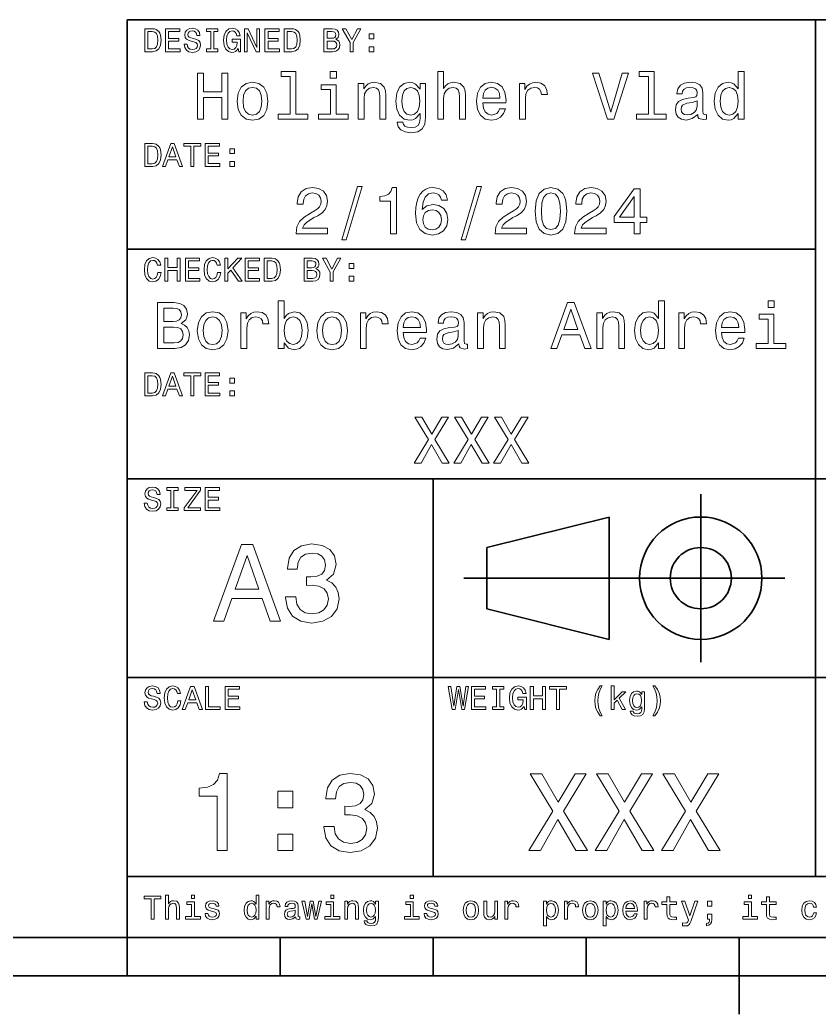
# Model space of a CAD drawing. Extents: x 0 to 420, y 0 to 297.
# Drawn here: x 213 to 265.2, y 5 to 70 of the extents above; entities that cross this region are included whole.
import ezdxf

# ---------------------------------------------------------------- set-up
doc = ezdxf.new("R2010")
doc.units = 0

msp = doc.modelspace()

# ---------------------------------------------------------------- linework, layer by layer
at = {"color": 7, "lineweight": 35}
for p, q in [((220, 10), (220, 70)), ((220, 70), (410, 70)), ((265, 14), (265, 70)), ((220, 55), (265, 55)), ((220, 40), (385, 40)), ((240, 14), (240, 40)), ((242, 33.5), (263, 33.5)), ((220, 27), (385, 27)), ((220, 14), (385, 14)), ((10, 10), (410, 10)), ((220, 10), (410, 10)), ((110, 7.5), (310, 7.5))]:
    msp.add_line(p, q, dxfattribs=at)
at = {"color": 7, "lineweight": 35, "ltscale": 0.275}
msp.add_line((257.5, 28), (257.5, 39), dxfattribs=at)
at = {"color": 7, "lineweight": 35, "ltscale": 0.206155}
for p, q in [((243.5, 35.5), (251.5, 37.5)), ((251.5, 29.5), (243.5, 31.5))]:
    msp.add_line(p, q, dxfattribs=at)
at = {"color": 7, "lineweight": 35, "ltscale": 0.2}
msp.add_line((251.5, 37.5), (251.5, 29.5), dxfattribs=at)
at = {"color": 7, "lineweight": 35, "ltscale": 0.1}
msp.add_line((243.5, 31.5), (243.5, 35.5), dxfattribs=at)
at = {"color": 7, "lineweight": 35, "ltscale": 0.0625}
for p, q in [((220, 10), (220, 7.5)), ((230, 10), (230, 7.5)), ((240, 10), (240, 7.5)), ((250, 10), (250, 7.5))]:
    msp.add_line(p, q, dxfattribs=at)
at = {"color": 7, "lineweight": 35, "ltscale": 0.125}
msp.add_line((260, 10), (260, 5), dxfattribs=at)
at = {"color": 7, "lineweight": 13}
for points in [[(221.648, 69.419), (221.149, 69.419), (221.149, 67.919), (221.648, 67.919), (221.884, 67.966), (222.059, 68.111), (222.167, 68.347), (222.206, 68.669), (222.171, 68.997), (222.128, 69.127), (222.068, 69.231), (221.893, 69.371), (221.778, 69.406)], [(221.633, 69.239), (221.798, 69.207), (221.91, 69.107), (221.977, 68.93), (221.999, 68.669), (221.975, 68.416), (221.908, 68.238), (221.793, 68.133), (221.633, 68.098), (221.35, 68.098), (221.35, 69.239)], [(222.498, 67.919), (223.449, 67.919), (223.449, 68.1), (222.697, 68.1), (222.697, 68.608), (223.367, 68.608), (223.367, 68.787), (222.697, 68.787), (222.697, 69.237), (223.432, 69.237), (223.432, 69.419), (222.498, 69.419)], [(223.911, 68.414), (223.715, 68.414), (223.758, 68.184), (223.866, 68.016), (224.032, 67.914), (224.257, 67.878), (224.48, 67.912), (224.646, 68.007), (224.752, 68.156), (224.791, 68.353), (224.759, 68.53), (224.668, 68.645), (224.521, 68.72), (224.324, 68.777), (224.156, 68.818), (224.045, 68.865), (223.983, 68.934), (223.963, 69.043), (223.983, 69.14), (224.039, 69.213), (224.125, 69.263), (224.244, 69.28), (224.365, 69.259), (224.46, 69.2), (224.523, 69.103), (224.553, 68.971), (224.75, 68.971), (224.75, 68.976), (224.715, 69.179), (224.614, 69.33), (224.454, 69.425), (224.238, 69.457), (224.043, 69.425), (223.892, 69.334), (223.795, 69.194), (223.76, 69.012), (223.788, 68.85), (223.87, 68.74), (224, 68.666), (224.177, 68.61), (224.352, 68.561), (224.484, 68.513), (224.564, 68.444), (224.592, 68.331), (224.566, 68.217), (224.499, 68.13), (224.398, 68.076), (224.266, 68.059), (224.119, 68.083), (224.006, 68.152), (223.935, 68.264)], [(225.455, 68.1), (225.178, 68.1), (225.178, 67.919), (225.93, 67.919), (225.93, 68.1), (225.653, 68.1), (225.653, 69.237), (225.93, 69.237), (225.93, 69.419), (225.178, 69.419), (225.178, 69.237), (225.455, 69.237)], [(227.251, 68.12), (227.287, 67.919), (227.396, 67.919), (227.396, 68.729), (226.849, 68.729), (226.849, 68.545), (227.186, 68.545), (227.186, 68.532), (227.16, 68.334), (227.091, 68.187), (226.985, 68.094), (226.853, 68.063), (226.706, 68.102), (226.591, 68.219), (226.518, 68.411), (226.492, 68.675), (226.516, 68.937), (226.589, 69.129), (226.706, 69.246), (226.864, 69.287), (226.972, 69.265), (227.061, 69.205), (227.125, 69.103), (227.162, 68.967), (227.376, 68.967), (227.32, 69.174), (227.214, 69.33), (227.065, 69.425), (226.877, 69.46), (226.63, 69.406), (226.445, 69.248), (226.326, 68.999), (226.285, 68.669), (226.326, 68.336), (226.445, 68.087), (226.62, 67.929), (226.84, 67.878), (226.963, 67.895), (227.073, 67.938), (227.169, 68.014)], [(227.664, 67.919), (227.843, 67.919), (227.843, 69.148), (228.418, 67.919), (228.649, 67.919), (228.649, 69.419), (228.468, 69.419), (228.468, 68.189), (227.899, 69.419), (227.664, 69.419)], [(229.004, 67.919), (229.955, 67.919), (229.955, 68.1), (229.202, 68.1), (229.202, 68.608), (229.872, 68.608), (229.872, 68.787), (229.202, 68.787), (229.202, 69.237), (229.937, 69.237), (229.937, 69.419), (229.004, 69.419)], [(230.756, 69.419), (230.257, 69.419), (230.257, 67.919), (230.756, 67.919), (230.992, 67.966), (231.167, 68.111), (231.275, 68.347), (231.314, 68.669), (231.28, 68.997), (231.236, 69.127), (231.176, 69.231), (231.001, 69.371), (230.886, 69.406)], [(230.741, 69.239), (230.906, 69.207), (231.018, 69.107), (231.085, 68.93), (231.107, 68.669), (231.083, 68.416), (231.016, 68.238), (230.901, 68.133), (230.741, 68.098), (230.458, 68.098), (230.458, 69.239)], [(233.631, 68.729), (233.782, 68.854), (233.821, 68.939), (233.834, 69.043), (233.806, 69.205), (233.722, 69.321), (233.586, 69.393), (233.396, 69.419), (232.862, 69.419), (232.862, 67.919), (233.426, 67.919), (233.627, 67.949), (233.776, 68.037), (233.869, 68.178), (233.901, 68.368), (233.882, 68.496), (233.83, 68.602), (233.746, 68.679)], [(233.354, 68.796), (233.061, 68.796), (233.061, 69.239), (233.372, 69.239), (233.488, 69.226), (233.571, 69.187), (233.62, 69.12), (233.638, 69.021), (233.618, 68.921), (233.566, 68.852), (233.478, 68.809)], [(234.774, 67.919), (234.774, 68.526), (235.267, 69.421), (235.043, 69.421), (234.673, 68.71), (234.299, 69.421), (234.059, 69.421), (234.573, 68.513), (234.573, 67.919)], [(235.814, 68.757), (236.112, 68.757), (236.112, 69.079), (235.814, 69.079)], [(233.402, 68.098), (233.061, 68.098), (233.061, 68.615), (233.383, 68.615), (233.519, 68.599), (233.616, 68.554), (233.674, 68.476), (233.694, 68.364), (233.674, 68.245), (233.62, 68.163), (233.53, 68.113)], [(235.814, 67.919), (236.112, 67.919), (236.112, 68.241), (235.814, 68.241)], [(224.582, 63.52), (224.984, 63.52), (224.984, 64.929), (226.186, 64.929), (226.186, 63.52), (226.584, 63.52), (226.584, 66.52), (226.186, 66.52), (226.186, 65.297), (224.984, 65.297), (224.984, 66.52), (224.582, 66.52)], [(230.651, 66.304), (230.651, 63.84), (229.869, 63.84), (229.869, 63.52), (231.81, 63.52), (231.81, 63.84), (231.032, 63.84), (231.032, 66.624), (230.055, 66.624), (230.055, 66.304)], [(233.673, 66.624), (233.271, 66.624), (233.271, 66.192), (233.673, 66.192)], [(240.304, 63.52), (240.684, 63.52), (240.684, 64.86), (240.723, 65.167), (240.849, 65.392), (241.043, 65.53), (241.303, 65.582), (241.51, 65.539), (241.64, 65.422), (241.705, 65.228), (241.726, 64.968), (241.726, 63.52), (242.107, 63.52), (242.107, 65.046), (242.089, 65.353), (242.012, 65.608), (241.756, 65.841), (241.359, 65.924), (241.143, 65.893), (240.957, 65.811), (240.801, 65.682), (240.684, 65.504), (240.684, 66.624), (240.304, 66.624)], [(252.36, 66.524), (251.608, 63.97), (250.834, 66.524), (250.424, 66.524), (251.392, 63.52), (251.824, 63.52), (252.771, 66.524)], [(254.072, 66.304), (254.072, 63.84), (253.29, 63.84), (253.29, 63.52), (255.231, 63.52), (255.231, 63.84), (254.452, 63.84), (254.452, 66.624), (253.476, 66.624), (253.476, 66.304)], [(259.947, 63.879), (259.947, 63.52), (260.327, 63.52), (260.327, 66.624), (259.951, 66.624), (259.951, 65.487), (259.661, 65.816), (259.484, 65.893), (259.281, 65.924), (258.914, 65.837), (258.628, 65.595), (258.442, 65.206), (258.378, 64.683), (258.442, 64.16), (258.628, 63.767), (258.914, 63.52), (259.281, 63.438), (259.484, 63.468), (259.666, 63.546)], [(227.18, 64.679), (227.249, 64.151), (227.448, 63.762), (227.764, 63.52), (228.187, 63.438), (228.607, 63.52), (228.922, 63.758), (229.121, 64.147), (229.195, 64.679), (229.121, 65.206), (228.922, 65.599), (228.607, 65.837), (228.187, 65.924), (227.764, 65.837), (227.448, 65.595), (227.249, 65.206)], [(233.66, 63.84), (233.66, 65.764), (232.683, 65.764), (232.683, 65.439), (233.28, 65.439), (233.28, 63.84), (232.501, 63.84), (232.501, 63.52), (234.447, 63.52), (234.447, 63.84)], [(235.099, 63.52), (235.48, 63.52), (235.48, 64.86), (235.519, 65.167), (235.644, 65.392), (235.839, 65.53), (236.098, 65.582), (236.305, 65.539), (236.435, 65.422), (236.5, 65.228), (236.522, 64.968), (236.522, 63.52), (236.902, 63.52), (236.902, 65.046), (236.885, 65.353), (236.807, 65.608), (236.552, 65.841), (236.154, 65.924), (235.934, 65.893), (235.748, 65.811), (235.588, 65.673), (235.463, 65.487), (235.463, 65.841), (235.099, 65.841)], [(239.509, 63.624), (239.509, 65.841), (239.146, 65.841), (239.146, 65.465), (238.847, 65.807), (238.666, 65.893), (238.463, 65.924), (238.095, 65.837), (237.81, 65.595), (237.624, 65.206), (237.559, 64.683), (237.624, 64.156), (237.81, 63.767), (238.095, 63.52), (238.463, 63.438), (238.67, 63.468), (238.843, 63.546), (239.146, 63.875), (239.146, 63.546), (239.111, 63.287), (239.016, 63.101), (238.834, 62.993), (238.562, 62.954), (238.324, 62.98), (238.156, 63.045), (238.056, 63.157), (238.026, 63.308), (237.658, 63.308), (237.658, 63.291), (237.715, 63.014), (237.888, 62.807), (238.164, 62.673), (238.54, 62.625), (238.99, 62.69), (239.288, 62.872), (239.457, 63.187)], [(243.239, 64.571), (244.761, 64.571), (244.765, 64.748), (244.696, 65.245), (244.506, 65.617), (244.203, 65.841), (243.801, 65.924), (243.408, 65.837), (243.105, 65.595), (242.911, 65.202), (242.841, 64.683), (242.906, 64.151), (243.101, 63.762), (243.399, 63.52), (243.788, 63.438), (244.125, 63.494), (244.402, 63.641), (244.605, 63.875), (244.722, 64.186), (244.346, 64.186), (244.268, 64.013), (244.156, 63.883), (243.836, 63.78), (243.589, 63.827), (243.403, 63.978), (243.282, 64.225), (243.239, 64.558)], [(245.651, 63.52), (246.032, 63.52), (246.032, 64.847), (246.071, 65.167), (246.187, 65.396), (246.378, 65.535), (246.633, 65.582), (246.823, 65.552), (246.965, 65.465), (247.052, 65.318), (247.082, 65.12), (247.467, 65.12), (247.415, 65.47), (247.272, 65.72), (247.035, 65.872), (246.71, 65.924), (246.49, 65.889), (246.3, 65.803), (246.131, 65.656), (245.997, 65.457), (245.997, 65.841), (245.651, 65.841)], [(257.297, 63.823), (257.297, 63.81), (257.318, 63.663), (257.383, 63.559), (257.656, 63.477), (257.867, 63.512), (257.867, 63.805), (257.777, 63.793), (257.656, 63.849), (257.634, 64.022), (257.634, 65.223), (257.582, 65.53), (257.431, 65.746), (257.167, 65.876), (256.795, 65.924), (256.432, 65.872), (256.164, 65.725), (255.996, 65.496), (255.939, 65.193), (255.939, 65.167), (256.281, 65.167), (256.311, 65.349), (256.406, 65.478), (256.562, 65.556), (256.782, 65.586), (256.994, 65.565), (257.146, 65.5), (257.236, 65.388), (257.267, 65.232), (257.249, 65.05), (257.18, 64.96), (257.007, 64.916), (256.683, 64.882), (256.311, 64.804), (256.048, 64.666), (255.892, 64.45), (255.844, 64.13), (255.888, 63.844), (256.022, 63.633), (256.238, 63.499), (256.536, 63.451), (256.938, 63.542)], [(227.569, 64.683), (227.608, 65.072), (227.729, 65.353), (227.924, 65.526), (228.187, 65.586), (228.447, 65.526), (228.641, 65.357), (228.762, 65.072), (228.805, 64.683), (228.762, 64.29), (228.641, 64.004), (228.447, 63.831), (228.187, 63.775), (227.924, 63.831), (227.729, 64.004), (227.608, 64.29)], [(237.952, 64.683), (237.991, 65.068), (238.108, 65.353), (238.29, 65.522), (238.532, 65.582), (238.787, 65.522), (238.977, 65.353), (239.094, 65.068), (239.137, 64.683), (239.094, 64.29), (238.977, 64.009), (238.787, 63.836), (238.532, 63.78), (238.29, 63.836), (238.108, 64.009), (237.991, 64.294)], [(243.239, 64.89), (243.287, 65.189), (243.403, 65.409), (243.581, 65.543), (243.814, 65.591), (244.043, 65.543), (244.22, 65.409), (244.329, 65.189), (244.367, 64.89)], [(259.346, 65.582), (259.597, 65.522), (259.787, 65.353), (259.899, 65.072), (259.942, 64.683), (259.899, 64.29), (259.787, 64.009), (259.597, 63.836), (259.346, 63.78), (259.108, 63.836), (258.927, 64.009), (258.805, 64.294), (258.767, 64.683), (258.805, 65.068), (258.927, 65.349), (259.108, 65.522)], [(257.254, 64.333), (257.202, 64.108), (257.063, 63.935), (256.856, 63.823), (256.601, 63.784), (256.437, 63.805), (256.32, 63.875), (256.246, 63.996), (256.225, 64.164), (256.242, 64.316), (256.311, 64.424), (256.588, 64.545), (256.938, 64.597), (257.254, 64.7)], [(221.648, 61.919), (221.149, 61.919), (221.149, 60.419), (221.648, 60.419), (221.884, 60.466), (222.059, 60.611), (222.167, 60.847), (222.206, 61.169), (222.171, 61.497), (222.128, 61.627), (222.068, 61.731), (221.893, 61.871), (221.778, 61.906)], [(222.295, 60.419), (222.494, 60.419), (222.651, 60.86), (223.25, 60.86), (223.408, 60.419), (223.611, 60.419), (223.062, 61.921), (222.841, 61.921)], [(224.153, 60.419), (224.352, 60.419), (224.352, 61.737), (224.806, 61.737), (224.806, 61.919), (223.697, 61.919), (223.697, 61.737), (224.153, 61.737)], [(225.1, 60.419), (226.051, 60.419), (226.051, 60.6), (225.299, 60.6), (225.299, 61.108), (225.969, 61.108), (225.969, 61.287), (225.299, 61.287), (225.299, 61.737), (226.034, 61.737), (226.034, 61.919), (225.1, 61.919)], [(221.633, 61.739), (221.798, 61.707), (221.91, 61.607), (221.977, 61.43), (221.999, 61.169), (221.975, 60.916), (221.908, 60.738), (221.793, 60.633), (221.633, 60.598), (221.35, 60.598), (221.35, 61.739)], [(222.72, 61.043), (222.952, 61.705), (223.183, 61.043)], [(226.706, 61.257), (227.004, 61.257), (227.004, 61.579), (226.706, 61.579)], [(226.706, 60.419), (227.004, 60.419), (227.004, 60.741), (226.706, 60.741)], [(231.036, 56.02), (233.098, 56.02), (233.098, 56.392), (231.468, 56.392), (231.559, 56.595), (231.715, 56.764), (232.195, 57.071), (232.45, 57.2), (232.735, 57.386), (232.938, 57.602), (233.055, 57.857), (233.098, 58.147), (233.024, 58.51), (232.821, 58.795), (232.51, 58.977), (232.108, 59.042), (231.693, 58.968), (231.378, 58.765), (231.174, 58.441), (231.105, 58.013), (231.105, 57.952), (231.499, 57.952), (231.499, 57.987), (231.537, 58.281), (231.654, 58.497), (231.84, 58.635), (232.086, 58.683), (232.337, 58.64), (232.523, 58.532), (232.644, 58.363), (232.687, 58.151), (232.657, 57.952), (232.575, 57.784), (232.437, 57.637), (232.246, 57.507), (231.991, 57.369), (231.568, 57.101), (231.269, 56.816), (231.092, 56.47), (231.036, 56.033)], [(234.019, 55.618), (234.317, 55.618), (235.363, 59.102), (235.061, 59.102)], [(237.218, 56.02), (237.611, 56.02), (237.611, 59.042), (237.317, 59.042), (237.239, 58.778), (237.084, 58.601), (236.846, 58.497), (236.517, 58.463), (236.517, 58.156), (237.218, 58.156)], [(240.935, 58.212), (240.853, 58.562), (240.663, 58.821), (240.369, 58.986), (239.988, 59.042), (239.733, 59.012), (239.513, 58.929), (239.318, 58.795), (239.154, 58.605), (239.025, 58.367), (238.929, 58.078), (238.869, 57.736), (238.852, 57.352), (238.921, 56.738), (239.133, 56.293), (239.474, 56.024), (239.941, 55.934), (240.36, 56.012), (240.68, 56.215), (240.888, 56.535), (240.961, 56.941), (240.888, 57.352), (240.689, 57.667), (240.382, 57.866), (240.001, 57.935), (239.591, 57.849), (239.284, 57.602), (239.349, 58.078), (239.487, 58.419), (239.699, 58.622), (239.993, 58.692), (240.209, 58.657), (240.373, 58.566), (240.481, 58.415), (240.537, 58.212)], [(241.826, 55.618), (242.124, 55.618), (243.17, 59.102), (242.867, 59.102)], [(244.048, 56.02), (246.11, 56.02), (246.11, 56.392), (244.48, 56.392), (244.571, 56.595), (244.726, 56.764), (245.206, 57.071), (245.461, 57.2), (245.746, 57.386), (245.95, 57.602), (246.066, 57.857), (246.11, 58.147), (246.036, 58.51), (245.833, 58.795), (245.522, 58.977), (245.12, 59.042), (244.705, 58.968), (244.389, 58.765), (244.186, 58.441), (244.117, 58.013), (244.117, 57.952), (244.51, 57.952), (244.51, 57.987), (244.549, 58.281), (244.666, 58.497), (244.852, 58.635), (245.098, 58.683), (245.349, 58.64), (245.535, 58.532), (245.656, 58.363), (245.699, 58.151), (245.669, 57.952), (245.586, 57.784), (245.448, 57.637), (245.258, 57.507), (245.003, 57.369), (244.579, 57.101), (244.281, 56.816), (244.104, 56.47), (244.048, 56.033)], [(246.663, 57.486), (246.728, 56.807), (246.931, 56.323), (247.255, 56.029), (247.705, 55.934), (248.15, 56.029), (248.474, 56.323), (248.673, 56.807), (248.742, 57.486), (248.673, 58.16), (248.591, 58.428), (248.474, 58.648), (248.15, 58.942), (247.705, 59.042), (247.255, 58.942), (246.931, 58.644), (246.728, 58.16)], [(247.078, 57.486), (247.112, 58.009), (247.22, 58.385), (247.415, 58.605), (247.705, 58.683), (247.99, 58.605), (248.184, 58.385), (248.293, 58.009), (248.327, 57.486), (248.293, 56.958), (248.184, 56.582), (247.99, 56.362), (247.705, 56.288), (247.415, 56.362), (247.22, 56.582), (247.112, 56.958)], [(249.252, 56.02), (251.314, 56.02), (251.314, 56.392), (249.684, 56.392), (249.775, 56.595), (249.931, 56.764), (250.411, 57.071), (250.666, 57.2), (250.951, 57.386), (251.154, 57.602), (251.271, 57.857), (251.314, 58.147), (251.241, 58.51), (251.037, 58.795), (250.726, 58.977), (250.324, 59.042), (249.909, 58.968), (249.594, 58.765), (249.39, 58.441), (249.321, 58.013), (249.321, 57.952), (249.715, 57.952), (249.715, 57.987), (249.754, 58.281), (249.87, 58.497), (250.056, 58.635), (250.303, 58.683), (250.553, 58.64), (250.739, 58.532), (250.86, 58.363), (250.903, 58.151), (250.873, 57.952), (250.791, 57.784), (250.653, 57.637), (250.463, 57.507), (250.207, 57.369), (249.784, 57.101), (249.486, 56.816), (249.308, 56.47), (249.252, 56.033)], [(253.147, 56.02), (253.536, 56.02), (253.536, 56.764), (253.964, 56.764), (253.964, 57.11), (253.536, 57.11), (253.536, 58.955), (253.143, 58.955), (251.829, 57.144), (251.829, 56.764), (253.147, 56.764)], [(252.192, 57.11), (253.147, 58.454), (253.147, 57.11)], [(240.542, 56.937), (240.494, 56.664), (240.373, 56.457), (240.179, 56.318), (239.937, 56.275), (239.682, 56.318), (239.487, 56.452), (239.362, 56.66), (239.323, 56.932), (239.366, 57.2), (239.487, 57.403), (239.686, 57.533), (239.954, 57.581), (240.187, 57.533), (240.373, 57.408), (240.494, 57.205)], [(222.001, 53.476), (221.957, 53.295), (221.886, 53.165), (221.787, 53.085), (221.67, 53.059), (221.53, 53.098), (221.419, 53.215), (221.346, 53.405), (221.322, 53.669), (221.346, 53.93), (221.417, 54.122), (221.527, 54.239), (221.67, 54.28), (221.774, 54.259), (221.862, 54.198), (221.932, 54.101), (221.979, 53.967), (222.184, 53.967), (222.12, 54.172), (222.007, 54.328), (221.854, 54.425), (221.67, 54.46), (221.441, 54.406), (221.266, 54.254), (221.153, 54.006), (221.115, 53.669), (221.153, 53.331), (221.266, 53.083), (221.441, 52.929), (221.67, 52.878), (221.871, 52.919), (222.033, 53.033), (222.148, 53.221), (222.208, 53.476)], [(222.45, 52.919), (222.651, 52.919), (222.651, 53.623), (223.252, 53.623), (223.252, 52.919), (223.451, 52.919), (223.451, 54.419), (223.252, 54.419), (223.252, 53.807), (222.651, 53.807), (222.651, 54.419), (222.45, 54.419)], [(223.799, 52.919), (224.75, 52.919), (224.75, 53.1), (223.998, 53.1), (223.998, 53.608), (224.668, 53.608), (224.668, 53.787), (223.998, 53.787), (223.998, 54.237), (224.733, 54.237), (224.733, 54.419), (223.799, 54.419)], [(225.904, 53.476), (225.861, 53.295), (225.79, 53.165), (225.69, 53.085), (225.573, 53.059), (225.433, 53.098), (225.323, 53.215), (225.249, 53.405), (225.226, 53.669), (225.249, 53.93), (225.321, 54.122), (225.431, 54.239), (225.573, 54.28), (225.677, 54.259), (225.766, 54.198), (225.835, 54.101), (225.883, 53.967), (226.088, 53.967), (226.023, 54.172), (225.911, 54.328), (225.757, 54.425), (225.573, 54.46), (225.344, 54.406), (225.169, 54.254), (225.057, 54.006), (225.018, 53.669), (225.057, 53.331), (225.169, 53.083), (225.344, 52.929), (225.573, 52.878), (225.774, 52.919), (225.937, 53.033), (226.051, 53.221), (226.112, 53.476)], [(226.386, 52.919), (226.585, 52.919), (226.585, 53.452), (226.762, 53.643), (227.266, 52.919), (227.508, 52.919), (226.903, 53.787), (227.491, 54.419), (227.227, 54.419), (226.585, 53.725), (226.585, 54.419), (226.386, 54.419)], [(227.702, 52.919), (228.653, 52.919), (228.653, 53.1), (227.901, 53.1), (227.901, 53.608), (228.571, 53.608), (228.571, 53.787), (227.901, 53.787), (227.901, 54.237), (228.636, 54.237), (228.636, 54.419), (227.702, 54.419)], [(229.455, 54.419), (228.956, 54.419), (228.956, 52.919), (229.455, 52.919), (229.691, 52.966), (229.866, 53.111), (229.974, 53.347), (230.013, 53.669), (229.978, 53.997), (229.935, 54.127), (229.875, 54.231), (229.7, 54.371), (229.585, 54.406)], [(229.44, 54.239), (229.604, 54.207), (229.717, 54.107), (229.784, 53.93), (229.805, 53.669), (229.782, 53.416), (229.715, 53.238), (229.6, 53.133), (229.44, 53.098), (229.157, 53.098), (229.157, 54.239)], [(232.33, 53.729), (232.481, 53.854), (232.52, 53.939), (232.533, 54.043), (232.505, 54.205), (232.421, 54.321), (232.285, 54.393), (232.094, 54.419), (231.561, 54.419), (231.561, 52.919), (232.125, 52.919), (232.326, 52.949), (232.475, 53.037), (232.568, 53.178), (232.6, 53.368), (232.581, 53.496), (232.529, 53.602), (232.445, 53.679)], [(232.053, 53.796), (231.759, 53.796), (231.759, 54.239), (232.071, 54.239), (232.187, 54.226), (232.269, 54.187), (232.319, 54.12), (232.336, 54.021), (232.317, 53.921), (232.265, 53.852), (232.177, 53.809)], [(233.473, 52.919), (233.473, 53.526), (233.966, 54.421), (233.741, 54.421), (233.372, 53.71), (232.998, 54.421), (232.758, 54.421), (233.272, 53.513), (233.272, 52.919)], [(234.513, 53.757), (234.811, 53.757), (234.811, 54.079), (234.513, 54.079)], [(232.101, 53.098), (231.759, 53.098), (231.759, 53.615), (232.081, 53.615), (232.218, 53.599), (232.315, 53.554), (232.373, 53.476), (232.393, 53.364), (232.373, 53.245), (232.319, 53.163), (232.228, 53.113)], [(234.513, 52.919), (234.811, 52.919), (234.811, 53.241), (234.513, 53.241)], [(223.523, 50.141), (223.826, 50.392), (223.903, 50.561), (223.929, 50.768), (223.873, 51.092), (223.705, 51.326), (223.432, 51.468), (223.052, 51.52), (221.984, 51.52), (221.984, 48.52), (223.112, 48.52), (223.514, 48.581), (223.813, 48.758), (223.999, 49.039), (224.063, 49.419), (224.024, 49.674), (223.921, 49.886), (223.752, 50.042)], [(230.254, 48.879), (230.535, 48.546), (230.919, 48.438), (231.282, 48.52), (231.572, 48.767), (231.754, 49.16), (231.823, 49.683), (231.754, 50.206), (231.568, 50.595), (231.282, 50.837), (230.919, 50.924), (230.539, 50.811), (230.383, 50.673), (230.254, 50.487), (230.254, 51.624), (229.873, 51.624), (229.873, 48.52), (230.254, 48.52)], [(247.692, 48.52), (248.089, 48.52), (248.405, 49.402), (249.602, 49.402), (249.918, 48.52), (250.324, 48.52), (249.226, 51.524), (248.785, 51.524)], [(254.742, 48.879), (254.742, 48.52), (255.122, 48.52), (255.122, 51.624), (254.746, 51.624), (254.746, 50.487), (254.457, 50.816), (254.28, 50.893), (254.076, 50.924), (253.709, 50.837), (253.424, 50.595), (253.238, 50.206), (253.173, 49.683), (253.238, 49.16), (253.424, 48.767), (253.709, 48.52), (254.076, 48.438), (254.28, 48.468), (254.461, 48.546)], [(262.298, 51.624), (261.896, 51.624), (261.896, 51.192), (262.298, 51.192)], [(222.97, 50.275), (222.382, 50.275), (222.382, 51.161), (223.004, 51.161), (223.238, 51.135), (223.402, 51.058), (223.501, 50.924), (223.536, 50.725), (223.497, 50.526), (223.393, 50.388), (223.216, 50.301)], [(224.578, 49.679), (224.647, 49.151), (224.846, 48.762), (225.161, 48.52), (225.585, 48.438), (226.004, 48.52), (226.32, 48.758), (226.519, 49.147), (226.592, 49.679), (226.519, 50.206), (226.32, 50.599), (226.004, 50.837), (225.585, 50.924), (225.161, 50.837), (224.846, 50.595), (224.647, 50.206)], [(227.435, 48.52), (227.816, 48.52), (227.816, 49.847), (227.854, 50.167), (227.971, 50.396), (228.161, 50.535), (228.416, 50.582), (228.607, 50.552), (228.749, 50.465), (228.836, 50.318), (228.866, 50.12), (229.251, 50.12), (229.199, 50.47), (229.056, 50.72), (228.818, 50.872), (228.494, 50.924), (228.274, 50.889), (228.084, 50.803), (227.915, 50.656), (227.781, 50.457), (227.781, 50.841), (227.435, 50.841)], [(232.385, 49.679), (232.454, 49.151), (232.653, 48.762), (232.968, 48.52), (233.392, 48.438), (233.811, 48.52), (234.127, 48.758), (234.326, 49.147), (234.399, 49.679), (234.326, 50.206), (234.127, 50.599), (233.811, 50.837), (233.392, 50.924), (232.968, 50.837), (232.653, 50.595), (232.454, 50.206)], [(235.242, 48.52), (235.622, 48.52), (235.622, 49.847), (235.661, 50.167), (235.778, 50.396), (235.968, 50.535), (236.223, 50.582), (236.414, 50.552), (236.556, 50.465), (236.643, 50.318), (236.673, 50.12), (237.058, 50.12), (237.006, 50.47), (236.863, 50.72), (236.625, 50.872), (236.301, 50.924), (236.081, 50.889), (235.89, 50.803), (235.722, 50.656), (235.588, 50.457), (235.588, 50.841), (235.242, 50.841)], [(238.035, 49.571), (239.556, 49.571), (239.561, 49.748), (239.491, 50.245), (239.301, 50.617), (238.999, 50.841), (238.597, 50.924), (238.203, 50.837), (237.901, 50.595), (237.706, 50.202), (237.637, 49.683), (237.702, 49.151), (237.896, 48.762), (238.195, 48.52), (238.584, 48.438), (238.921, 48.494), (239.197, 48.641), (239.401, 48.875), (239.517, 49.186), (239.141, 49.186), (239.063, 49.013), (238.951, 48.883), (238.631, 48.78), (238.385, 48.827), (238.199, 48.978), (238.078, 49.225), (238.035, 49.558)], [(241.683, 48.823), (241.683, 48.81), (241.705, 48.663), (241.769, 48.559), (242.042, 48.477), (242.254, 48.512), (242.254, 48.805), (242.163, 48.793), (242.042, 48.849), (242.02, 49.022), (242.02, 50.223), (241.968, 50.53), (241.817, 50.746), (241.553, 50.876), (241.182, 50.924), (240.818, 50.872), (240.55, 50.725), (240.382, 50.496), (240.326, 50.193), (240.326, 50.167), (240.667, 50.167), (240.697, 50.349), (240.792, 50.478), (240.948, 50.556), (241.169, 50.586), (241.38, 50.565), (241.532, 50.5), (241.622, 50.388), (241.653, 50.232), (241.635, 50.05), (241.566, 49.96), (241.393, 49.916), (241.069, 49.882), (240.697, 49.804), (240.434, 49.666), (240.278, 49.45), (240.231, 49.13), (240.274, 48.844), (240.408, 48.633), (240.624, 48.499), (240.922, 48.451), (241.324, 48.542)], [(242.906, 48.52), (243.287, 48.52), (243.287, 49.86), (243.326, 50.167), (243.451, 50.392), (243.646, 50.53), (243.905, 50.582), (244.112, 50.539), (244.242, 50.422), (244.307, 50.228), (244.329, 49.968), (244.329, 48.52), (244.709, 48.52), (244.709, 50.046), (244.692, 50.353), (244.614, 50.608), (244.359, 50.841), (243.961, 50.924), (243.741, 50.893), (243.555, 50.811), (243.395, 50.673), (243.269, 50.487), (243.269, 50.841), (242.906, 50.841)], [(248.543, 49.769), (249.006, 51.092), (249.468, 49.769)], [(250.713, 48.52), (251.094, 48.52), (251.094, 49.86), (251.133, 50.167), (251.258, 50.392), (251.452, 50.53), (251.712, 50.582), (251.919, 50.539), (252.049, 50.422), (252.114, 50.228), (252.135, 49.968), (252.135, 48.52), (252.516, 48.52), (252.516, 50.046), (252.499, 50.353), (252.421, 50.608), (252.166, 50.841), (251.768, 50.924), (251.548, 50.893), (251.362, 50.811), (251.202, 50.673), (251.076, 50.487), (251.076, 50.841), (250.713, 50.841)], [(256.061, 48.52), (256.441, 48.52), (256.441, 49.847), (256.48, 50.167), (256.597, 50.396), (256.787, 50.535), (257.042, 50.582), (257.232, 50.552), (257.375, 50.465), (257.461, 50.318), (257.491, 50.12), (257.876, 50.12), (257.824, 50.47), (257.682, 50.72), (257.444, 50.872), (257.12, 50.924), (256.899, 50.889), (256.709, 50.803), (256.54, 50.656), (256.406, 50.457), (256.406, 50.841), (256.061, 50.841)], [(258.853, 49.571), (260.375, 49.571), (260.379, 49.748), (260.31, 50.245), (260.12, 50.617), (259.817, 50.841), (259.415, 50.924), (259.022, 50.837), (258.719, 50.595), (258.525, 50.202), (258.455, 49.683), (258.52, 49.151), (258.715, 48.762), (259.013, 48.52), (259.402, 48.438), (259.739, 48.494), (260.016, 48.641), (260.219, 48.875), (260.336, 49.186), (259.96, 49.186), (259.882, 49.013), (259.769, 48.883), (259.45, 48.78), (259.203, 48.827), (259.017, 48.978), (258.896, 49.225), (258.853, 49.558)], [(262.285, 48.84), (262.285, 50.764), (261.308, 50.764), (261.308, 50.439), (261.905, 50.439), (261.905, 48.84), (261.127, 48.84), (261.127, 48.52), (263.072, 48.52), (263.072, 48.84)], [(224.967, 49.683), (225.006, 50.072), (225.127, 50.353), (225.321, 50.526), (225.585, 50.586), (225.844, 50.526), (226.039, 50.357), (226.16, 50.072), (226.203, 49.683), (226.16, 49.29), (226.039, 49.004), (225.844, 48.831), (225.585, 48.775), (225.321, 48.831), (225.127, 49.004), (225.006, 49.29)], [(231.434, 49.683), (231.39, 49.294), (231.274, 49.009), (231.088, 48.836), (230.854, 48.78), (230.599, 48.836), (230.414, 49.009), (230.297, 49.29), (230.258, 49.683), (230.297, 50.072), (230.414, 50.353), (230.599, 50.522), (230.854, 50.582), (231.088, 50.522), (231.274, 50.349), (231.39, 50.068)], [(232.774, 49.683), (232.813, 50.072), (232.934, 50.353), (233.128, 50.526), (233.392, 50.586), (233.651, 50.526), (233.846, 50.357), (233.967, 50.072), (234.01, 49.683), (233.967, 49.29), (233.846, 49.004), (233.651, 48.831), (233.392, 48.775), (233.128, 48.831), (232.934, 49.004), (232.813, 49.29)], [(238.035, 49.89), (238.082, 50.189), (238.199, 50.409), (238.376, 50.543), (238.609, 50.591), (238.839, 50.543), (239.016, 50.409), (239.124, 50.189), (239.163, 49.89)], [(254.141, 50.582), (254.392, 50.522), (254.582, 50.353), (254.695, 50.072), (254.738, 49.683), (254.695, 49.29), (254.582, 49.009), (254.392, 48.836), (254.141, 48.78), (253.903, 48.836), (253.722, 49.009), (253.601, 49.294), (253.562, 49.683), (253.601, 50.068), (253.722, 50.349), (253.903, 50.522)], [(258.853, 49.89), (258.901, 50.189), (259.017, 50.409), (259.195, 50.543), (259.428, 50.591), (259.657, 50.543), (259.834, 50.409), (259.942, 50.189), (259.981, 49.89)], [(223.065, 48.879), (222.382, 48.879), (222.382, 49.912), (223.026, 49.912), (223.298, 49.882), (223.493, 49.791), (223.609, 49.635), (223.648, 49.411), (223.609, 49.173), (223.501, 49.009), (223.32, 48.909)], [(241.64, 49.333), (241.588, 49.108), (241.45, 48.935), (241.242, 48.823), (240.987, 48.784), (240.823, 48.805), (240.706, 48.875), (240.633, 48.996), (240.611, 49.164), (240.628, 49.316), (240.697, 49.424), (240.974, 49.545), (241.324, 49.597), (241.64, 49.7)], [(221.648, 46.919), (221.149, 46.919), (221.149, 45.419), (221.648, 45.419), (221.884, 45.466), (222.059, 45.611), (222.167, 45.847), (222.206, 46.169), (222.171, 46.497), (222.128, 46.627), (222.068, 46.731), (221.893, 46.871), (221.778, 46.906)], [(222.295, 45.419), (222.494, 45.419), (222.651, 45.86), (223.25, 45.86), (223.408, 45.419), (223.611, 45.419), (223.062, 46.921), (222.841, 46.921)], [(224.153, 45.419), (224.352, 45.419), (224.352, 46.737), (224.806, 46.737), (224.806, 46.919), (223.697, 46.919), (223.697, 46.737), (224.153, 46.737)], [(225.1, 45.419), (226.051, 45.419), (226.051, 45.6), (225.299, 45.6), (225.299, 46.108), (225.969, 46.108), (225.969, 46.287), (225.299, 46.287), (225.299, 46.737), (226.034, 46.737), (226.034, 46.919), (225.1, 46.919)], [(221.633, 46.739), (221.798, 46.707), (221.91, 46.607), (221.977, 46.43), (221.999, 46.169), (221.975, 45.916), (221.908, 45.738), (221.793, 45.633), (221.633, 45.598), (221.35, 45.598), (221.35, 46.739)], [(222.72, 46.043), (222.952, 46.705), (223.183, 46.043)], [(226.706, 46.257), (227.004, 46.257), (227.004, 46.579), (226.706, 46.579)], [(226.706, 45.419), (227.004, 45.419), (227.004, 45.741), (226.706, 45.741)], [(238.752, 41.02), (239.206, 41.02), (239.893, 42.235), (240.594, 41.02), (241.052, 41.02), (240.114, 42.563), (241.004, 44.024), (240.568, 44.024), (239.906, 42.914), (239.258, 44.024), (238.804, 44.024), (239.69, 42.559)], [(241.354, 41.02), (241.808, 41.02), (242.496, 42.235), (243.196, 41.02), (243.654, 41.02), (242.716, 42.563), (243.607, 44.024), (243.17, 44.024), (242.509, 42.914), (241.86, 44.024), (241.406, 44.024), (242.293, 42.559)], [(243.957, 41.02), (244.411, 41.02), (245.098, 42.235), (245.798, 41.02), (246.256, 41.02), (245.318, 42.563), (246.209, 44.024), (245.772, 44.024), (245.111, 42.914), (244.463, 44.024), (244.009, 44.024), (244.895, 42.559)], [(221.309, 38.414), (221.112, 38.414), (221.156, 38.184), (221.264, 38.016), (221.43, 37.914), (221.655, 37.878), (221.878, 37.912), (222.044, 38.007), (222.15, 38.156), (222.189, 38.353), (222.156, 38.53), (222.066, 38.645), (221.919, 38.72), (221.722, 38.777), (221.553, 38.818), (221.443, 38.865), (221.38, 38.934), (221.361, 39.043), (221.38, 39.14), (221.437, 39.213), (221.523, 39.263), (221.642, 39.28), (221.763, 39.259), (221.858, 39.2), (221.921, 39.103), (221.951, 38.971), (222.148, 38.971), (222.148, 38.976), (222.113, 39.179), (222.012, 39.33), (221.852, 39.425), (221.635, 39.457), (221.441, 39.425), (221.29, 39.334), (221.192, 39.194), (221.158, 39.012), (221.186, 38.85), (221.268, 38.74), (221.398, 38.666), (221.575, 38.61), (221.75, 38.561), (221.882, 38.513), (221.962, 38.444), (221.99, 38.331), (221.964, 38.217), (221.897, 38.13), (221.795, 38.076), (221.664, 38.059), (221.517, 38.083), (221.404, 38.152), (221.333, 38.264)], [(222.852, 38.1), (222.576, 38.1), (222.576, 37.919), (223.328, 37.919), (223.328, 38.1), (223.051, 38.1), (223.051, 39.237), (223.328, 39.237), (223.328, 39.419), (222.576, 39.419), (222.576, 39.237), (222.852, 39.237)], [(223.715, 37.919), (224.791, 37.919), (224.791, 38.1), (223.952, 38.1), (224.791, 39.248), (224.791, 39.419), (223.773, 39.419), (223.773, 39.237), (224.566, 39.237), (223.715, 38.091)], [(225.1, 37.919), (226.051, 37.919), (226.051, 38.1), (225.299, 38.1), (225.299, 38.608), (225.969, 38.608), (225.969, 38.787), (225.299, 38.787), (225.299, 39.237), (226.034, 39.237), (226.034, 39.419), (225.1, 39.419)], [(225.641, 30.7), (226.304, 30.7), (226.83, 32.17), (228.826, 32.17), (229.352, 30.7), (230.029, 30.7), (228.199, 35.707), (227.464, 35.707)], [(230.353, 32.271), (230.353, 32.22), (230.468, 31.529), (230.807, 31.01), (231.34, 30.679), (232.046, 30.556), (232.795, 30.679), (233.357, 30.996), (233.718, 31.5), (233.847, 32.148), (233.79, 32.573), (233.631, 32.919), (233.372, 33.186), (233.026, 33.38), (233.494, 33.769), (233.66, 34.389), (233.552, 34.951), (233.242, 35.376), (232.738, 35.643), (232.046, 35.736), (231.398, 35.621), (230.901, 35.304), (230.576, 34.8), (230.468, 34.13), (230.468, 34.079), (231.11, 34.079), (231.167, 34.54), (231.354, 34.872), (231.657, 35.073), (232.082, 35.146), (232.457, 35.088), (232.731, 34.937), (232.896, 34.692), (232.961, 34.36), (232.896, 34.007), (232.723, 33.769), (232.421, 33.625), (232.01, 33.582), (231.729, 33.589), (231.729, 33.02), (232.082, 33.035), (232.536, 32.97), (232.875, 32.797), (233.076, 32.516), (233.148, 32.148), (233.069, 31.731), (232.86, 31.421), (232.529, 31.226), (232.089, 31.161), (231.635, 31.233), (231.304, 31.45), (231.095, 31.795), (231.016, 32.271)], [(227.061, 32.782), (227.831, 34.987), (228.602, 32.782)], [(221.309, 25.414), (221.112, 25.414), (221.156, 25.184), (221.264, 25.016), (221.43, 24.914), (221.655, 24.878), (221.878, 24.912), (222.044, 25.007), (222.15, 25.156), (222.189, 25.353), (222.156, 25.53), (222.066, 25.645), (221.919, 25.72), (221.722, 25.777), (221.553, 25.818), (221.443, 25.865), (221.38, 25.934), (221.361, 26.043), (221.38, 26.14), (221.437, 26.213), (221.523, 26.263), (221.642, 26.28), (221.763, 26.259), (221.858, 26.2), (221.921, 26.103), (221.951, 25.971), (222.148, 25.971), (222.148, 25.976), (222.113, 26.179), (222.012, 26.33), (221.852, 26.425), (221.635, 26.457), (221.441, 26.425), (221.29, 26.334), (221.192, 26.194), (221.158, 26.012), (221.186, 25.85), (221.268, 25.74), (221.398, 25.666), (221.575, 25.61), (221.75, 25.561), (221.882, 25.513), (221.962, 25.444), (221.99, 25.331), (221.964, 25.217), (221.897, 25.13), (221.795, 25.076), (221.664, 25.059), (221.517, 25.083), (221.404, 25.152), (221.333, 25.264)], [(223.302, 25.476), (223.259, 25.295), (223.187, 25.165), (223.088, 25.085), (222.971, 25.059), (222.831, 25.098), (222.72, 25.215), (222.647, 25.405), (222.623, 25.669), (222.647, 25.93), (222.718, 26.122), (222.829, 26.239), (222.971, 26.28), (223.075, 26.259), (223.164, 26.198), (223.233, 26.101), (223.28, 25.967), (223.486, 25.967), (223.421, 26.172), (223.308, 26.328), (223.155, 26.425), (222.971, 26.46), (222.742, 26.406), (222.567, 26.254), (222.455, 26.006), (222.416, 25.669), (222.455, 25.331), (222.567, 25.083), (222.742, 24.929), (222.971, 24.878), (223.172, 24.919), (223.334, 25.033), (223.449, 25.221), (223.509, 25.476)], [(223.596, 24.919), (223.795, 24.919), (223.952, 25.36), (224.551, 25.36), (224.709, 24.919), (224.912, 24.919), (224.363, 26.421), (224.143, 26.421)], [(224.022, 25.543), (224.253, 26.205), (224.484, 25.543)], [(225.115, 24.919), (226.079, 24.919), (226.079, 25.1), (225.314, 25.1), (225.314, 26.419), (225.115, 26.419)], [(226.401, 24.919), (227.352, 24.919), (227.352, 25.1), (226.6, 25.1), (226.6, 25.608), (227.27, 25.608), (227.27, 25.787), (226.6, 25.787), (226.6, 26.237), (227.335, 26.237), (227.335, 26.419), (226.401, 26.419)], [(241.242, 24.919), (241.432, 24.919), (241.648, 26.22), (241.871, 24.919), (242.053, 24.919), (242.316, 26.421), (242.143, 26.421), (241.957, 25.143), (241.744, 26.421), (241.555, 26.421), (241.346, 25.143), (241.16, 26.421), (240.983, 26.421)], [(242.498, 24.919), (243.449, 24.919), (243.449, 25.1), (242.697, 25.1), (242.697, 25.608), (243.367, 25.608), (243.367, 25.787), (242.697, 25.787), (242.697, 26.237), (243.432, 26.237), (243.432, 26.419), (242.498, 26.419)], [(244.153, 25.1), (243.877, 25.1), (243.877, 24.919), (244.629, 24.919), (244.629, 25.1), (244.352, 25.1), (244.352, 26.237), (244.629, 26.237), (244.629, 26.419), (243.877, 26.419), (243.877, 26.237), (244.153, 26.237)], [(245.95, 25.12), (245.986, 24.919), (246.094, 24.919), (246.094, 25.729), (245.548, 25.729), (245.548, 25.545), (245.885, 25.545), (245.885, 25.532), (245.859, 25.334), (245.79, 25.187), (245.684, 25.094), (245.552, 25.063), (245.405, 25.102), (245.29, 25.219), (245.217, 25.411), (245.191, 25.675), (245.215, 25.937), (245.288, 26.129), (245.405, 26.246), (245.563, 26.287), (245.671, 26.265), (245.759, 26.205), (245.824, 26.103), (245.861, 25.967), (246.075, 25.967), (246.019, 26.174), (245.913, 26.33), (245.764, 26.425), (245.576, 26.46), (245.329, 26.406), (245.143, 26.248), (245.024, 25.999), (244.983, 25.669), (245.024, 25.336), (245.143, 25.087), (245.318, 24.929), (245.539, 24.878), (245.662, 24.895), (245.772, 24.938), (245.867, 25.014)], [(246.354, 24.919), (246.555, 24.919), (246.555, 25.623), (247.156, 25.623), (247.156, 24.919), (247.354, 24.919), (247.354, 26.419), (247.156, 26.419), (247.156, 25.807), (246.555, 25.807), (246.555, 26.419), (246.354, 26.419)], [(248.057, 24.919), (248.256, 24.919), (248.256, 26.237), (248.71, 26.237), (248.71, 26.419), (247.601, 26.419), (247.601, 26.237), (248.057, 26.237)], [(250.916, 24.501), (251.053, 24.501), (250.929, 24.731), (250.843, 24.97), (250.789, 25.223), (250.772, 25.478), (250.789, 25.733), (250.843, 25.984), (250.929, 26.226), (251.053, 26.455), (250.916, 26.455), (250.759, 26.218), (250.648, 25.982), (250.584, 25.736), (250.564, 25.478), (250.584, 25.219), (250.648, 24.975), (250.759, 24.739)], [(251.638, 24.919), (251.829, 24.919), (251.829, 25.327), (252.027, 25.519), (252.369, 24.919), (252.583, 24.919), (252.157, 25.651), (252.594, 26.079), (252.354, 26.079), (251.829, 25.556), (251.829, 26.47), (251.638, 26.47)], [(253.817, 24.97), (253.817, 26.079), (253.635, 26.079), (253.635, 25.891), (253.486, 26.062), (253.396, 26.105), (253.294, 26.12), (253.11, 26.077), (252.968, 25.956), (252.875, 25.762), (252.842, 25.5), (252.875, 25.236), (252.968, 25.042), (253.11, 24.919), (253.294, 24.878), (253.398, 24.893), (253.484, 24.932), (253.635, 25.096), (253.635, 24.932), (253.618, 24.802), (253.571, 24.709), (253.48, 24.655), (253.344, 24.635), (253.225, 24.648), (253.14, 24.681), (253.091, 24.737), (253.076, 24.813), (252.892, 24.813), (252.892, 24.804), (252.92, 24.666), (253.006, 24.562), (253.145, 24.495), (253.333, 24.471), (253.558, 24.504), (253.707, 24.594), (253.791, 24.752)], [(254.506, 24.501), (254.662, 24.739), (254.772, 24.975), (254.837, 25.219), (254.859, 25.478), (254.837, 25.736), (254.772, 25.982), (254.662, 26.218), (254.506, 26.455), (254.37, 26.455), (254.491, 26.226), (254.578, 25.984), (254.63, 25.733), (254.649, 25.478), (254.63, 25.223), (254.578, 24.97), (254.489, 24.731), (254.37, 24.501)], [(253.039, 25.5), (253.058, 25.692), (253.117, 25.835), (253.207, 25.919), (253.329, 25.95), (253.456, 25.919), (253.551, 25.835), (253.61, 25.692), (253.631, 25.5), (253.61, 25.303), (253.551, 25.163), (253.456, 25.076), (253.329, 25.048), (253.207, 25.076), (253.117, 25.163), (253.058, 25.305)], [(225.87, 15.7), (226.526, 15.7), (226.526, 20.736), (226.036, 20.736), (225.906, 20.297), (225.647, 20.001), (225.251, 19.829), (224.703, 19.771), (224.703, 19.259), (225.87, 19.259)], [(232.859, 17.271), (232.859, 17.22), (232.974, 16.529), (233.313, 16.01), (233.846, 15.679), (234.552, 15.556), (235.301, 15.679), (235.863, 15.996), (236.223, 16.5), (236.353, 17.148), (236.295, 17.573), (236.137, 17.919), (235.878, 18.186), (235.532, 18.38), (236, 18.769), (236.166, 19.389), (236.058, 19.951), (235.748, 20.376), (235.244, 20.643), (234.552, 20.736), (233.903, 20.621), (233.406, 20.304), (233.082, 19.8), (232.974, 19.13), (232.974, 19.079), (233.615, 19.079), (233.673, 19.54), (233.86, 19.872), (234.163, 20.073), (234.588, 20.146), (234.963, 20.088), (235.236, 19.937), (235.402, 19.692), (235.467, 19.36), (235.402, 19.007), (235.229, 18.769), (234.927, 18.625), (234.516, 18.582), (234.235, 18.589), (234.235, 18.02), (234.588, 18.035), (235.042, 17.97), (235.38, 17.797), (235.582, 17.516), (235.654, 17.148), (235.575, 16.731), (235.366, 16.421), (235.035, 16.226), (234.595, 16.161), (234.141, 16.233), (233.81, 16.45), (233.601, 16.795), (233.522, 17.271)], [(246.254, 15.7), (247.01, 15.7), (248.156, 17.725), (249.323, 15.7), (250.086, 15.7), (248.523, 18.272), (250.007, 20.707), (249.28, 20.707), (248.177, 18.856), (247.097, 20.707), (246.34, 20.707), (247.817, 18.265)], [(250.591, 15.7), (251.347, 15.7), (252.493, 17.725), (253.66, 15.7), (254.424, 15.7), (252.86, 18.272), (254.344, 20.707), (253.617, 20.707), (252.514, 18.856), (251.434, 20.707), (250.677, 20.707), (252.154, 18.265)], [(254.928, 15.7), (255.684, 15.7), (256.83, 17.725), (257.997, 15.7), (258.761, 15.7), (257.197, 18.272), (258.682, 20.707), (257.954, 20.707), (256.852, 18.856), (255.771, 20.707), (255.014, 20.707), (256.491, 18.265)], [(229.84, 18.496), (230.834, 18.496), (230.834, 19.569), (229.84, 19.569)], [(229.84, 15.7), (230.834, 15.7), (230.834, 16.774), (229.84, 16.774)], [(221.551, 11.214), (221.75, 11.214), (221.75, 12.533), (222.204, 12.533), (222.204, 12.714), (221.095, 12.714), (221.095, 12.533), (221.551, 12.533)], [(222.504, 11.214), (222.695, 11.214), (222.695, 11.884), (222.714, 12.038), (222.777, 12.15), (222.874, 12.219), (223.004, 12.245), (223.107, 12.224), (223.172, 12.165), (223.205, 12.068), (223.215, 11.938), (223.215, 11.214), (223.406, 11.214), (223.406, 11.977), (223.397, 12.131), (223.358, 12.258), (223.231, 12.375), (223.032, 12.416), (222.924, 12.401), (222.831, 12.36), (222.753, 12.295), (222.695, 12.206), (222.695, 12.766), (222.504, 12.766)], [(224.393, 12.766), (224.192, 12.766), (224.192, 12.55), (224.393, 12.55)], [(225.675, 11.891), (225.491, 11.934), (225.355, 11.984), (225.31, 12.085), (225.323, 12.157), (225.368, 12.209), (225.442, 12.241), (225.548, 12.254), (225.649, 12.241), (225.729, 12.202), (225.781, 12.144), (225.803, 12.066), (225.988, 12.066), (225.988, 12.07), (225.956, 12.211), (225.867, 12.321), (225.729, 12.39), (225.548, 12.416), (225.364, 12.39), (225.23, 12.319), (225.146, 12.213), (225.12, 12.079), (225.139, 11.949), (225.2, 11.858), (225.299, 11.794), (225.444, 11.748), (225.656, 11.696), (225.785, 11.642), (225.82, 11.599), (225.833, 11.534), (225.813, 11.454), (225.762, 11.394), (225.677, 11.355), (225.565, 11.342), (225.446, 11.355), (225.36, 11.4), (225.301, 11.474), (225.277, 11.575), (225.094, 11.575), (225.124, 11.402), (225.213, 11.277), (225.353, 11.201), (225.548, 11.173), (225.751, 11.201), (225.9, 11.277), (225.991, 11.398), (226.023, 11.556), (225.999, 11.692), (225.932, 11.785), (225.822, 11.845)], [(228.422, 11.394), (228.422, 11.214), (228.612, 11.214), (228.612, 12.766), (228.424, 12.766), (228.424, 12.198), (228.28, 12.362), (228.191, 12.401), (228.089, 12.416), (227.906, 12.373), (227.763, 12.252), (227.67, 12.057), (227.638, 11.796), (227.67, 11.534), (227.763, 11.338), (227.906, 11.214), (228.089, 11.173), (228.191, 11.188), (228.282, 11.227)], [(229.081, 11.214), (229.272, 11.214), (229.272, 11.878), (229.291, 12.038), (229.349, 12.152), (229.445, 12.222), (229.572, 12.245), (229.667, 12.23), (229.738, 12.187), (229.782, 12.113), (229.797, 12.014), (229.989, 12.014), (229.963, 12.189), (229.892, 12.314), (229.773, 12.39), (229.611, 12.416), (229.501, 12.399), (229.406, 12.356), (229.321, 12.282), (229.254, 12.183), (229.254, 12.375), (229.081, 12.375)], [(231.001, 11.366), (231.001, 11.359), (231.012, 11.286), (231.044, 11.234), (231.18, 11.193), (231.286, 11.21), (231.286, 11.357), (231.241, 11.351), (231.18, 11.379), (231.169, 11.465), (231.169, 12.066), (231.143, 12.219), (231.068, 12.327), (230.936, 12.392), (230.75, 12.416), (230.568, 12.39), (230.434, 12.317), (230.35, 12.202), (230.322, 12.051), (230.322, 12.038), (230.493, 12.038), (230.508, 12.129), (230.555, 12.193), (230.633, 12.232), (230.744, 12.247), (230.849, 12.237), (230.925, 12.204), (230.97, 12.148), (230.986, 12.07), (230.977, 11.979), (230.942, 11.934), (230.856, 11.912), (230.694, 11.895), (230.508, 11.856), (230.376, 11.787), (230.298, 11.679), (230.274, 11.519), (230.296, 11.376), (230.363, 11.271), (230.471, 11.204), (230.62, 11.18), (230.821, 11.225)], [(231.887, 11.214), (232.06, 12.2), (232.233, 11.214), (232.414, 11.214), (232.7, 12.375), (232.516, 12.375), (232.323, 11.389), (232.153, 12.375), (231.965, 12.375), (231.794, 11.389), (231.602, 12.375), (231.42, 12.375), (231.705, 11.214)], [(233.501, 12.766), (233.3, 12.766), (233.3, 12.55), (233.501, 12.55)], [(234.215, 11.214), (234.405, 11.214), (234.405, 11.884), (234.424, 12.038), (234.487, 12.15), (234.584, 12.219), (234.714, 12.245), (234.818, 12.224), (234.883, 12.165), (234.915, 12.068), (234.926, 11.938), (234.926, 11.214), (235.116, 11.214), (235.116, 11.977), (235.107, 12.131), (235.068, 12.258), (234.941, 12.375), (234.742, 12.416), (234.632, 12.401), (234.539, 12.36), (234.459, 12.291), (234.396, 12.198), (234.396, 12.375), (234.215, 12.375)], [(236.419, 11.266), (236.419, 12.375), (236.238, 12.375), (236.238, 12.187), (236.089, 12.358), (235.998, 12.401), (235.896, 12.416), (235.713, 12.373), (235.57, 12.252), (235.477, 12.057), (235.445, 11.796), (235.477, 11.532), (235.57, 11.338), (235.713, 11.214), (235.896, 11.173), (236, 11.188), (236.086, 11.227), (236.238, 11.392), (236.238, 11.227), (236.22, 11.098), (236.173, 11.005), (236.082, 10.951), (235.946, 10.931), (235.827, 10.944), (235.743, 10.977), (235.693, 11.033), (235.678, 11.108), (235.494, 11.108), (235.494, 11.1), (235.522, 10.961), (235.609, 10.858), (235.747, 10.791), (235.935, 10.767), (236.16, 10.799), (236.309, 10.89), (236.393, 11.048)], [(238.706, 12.766), (238.505, 12.766), (238.505, 12.55), (238.706, 12.55)], [(239.988, 11.891), (239.804, 11.934), (239.668, 11.984), (239.622, 12.085), (239.635, 12.157), (239.681, 12.209), (239.754, 12.241), (239.86, 12.254), (239.962, 12.241), (240.042, 12.202), (240.094, 12.144), (240.115, 12.066), (240.301, 12.066), (240.301, 12.07), (240.269, 12.211), (240.18, 12.321), (240.042, 12.39), (239.86, 12.416), (239.677, 12.39), (239.543, 12.319), (239.458, 12.213), (239.432, 12.079), (239.452, 11.949), (239.512, 11.858), (239.612, 11.794), (239.756, 11.748), (239.968, 11.696), (240.098, 11.642), (240.133, 11.599), (240.146, 11.534), (240.126, 11.454), (240.074, 11.394), (239.99, 11.355), (239.878, 11.342), (239.759, 11.355), (239.672, 11.4), (239.614, 11.474), (239.59, 11.575), (239.406, 11.575), (239.437, 11.402), (239.525, 11.277), (239.666, 11.201), (239.86, 11.173), (240.063, 11.201), (240.213, 11.277), (240.303, 11.398), (240.336, 11.556), (240.312, 11.692), (240.245, 11.785), (240.135, 11.845)], [(241.965, 11.794), (242, 11.53), (242.099, 11.335), (242.257, 11.214), (242.469, 11.173), (242.679, 11.214), (242.836, 11.333), (242.936, 11.528), (242.973, 11.794), (242.936, 12.057), (242.836, 12.254), (242.679, 12.373), (242.469, 12.416), (242.257, 12.373), (242.099, 12.252), (242, 12.057)], [(244.218, 12.375), (244.027, 12.375), (244.027, 11.705), (244.006, 11.549), (243.943, 11.437), (243.846, 11.368), (243.718, 11.346), (243.617, 11.363), (243.552, 11.415), (243.515, 11.504), (243.506, 11.629), (243.506, 12.375), (243.316, 12.375), (243.316, 11.612), (243.323, 11.459), (243.364, 11.331), (243.489, 11.214), (243.69, 11.173), (243.798, 11.188), (243.891, 11.227), (243.971, 11.294), (244.036, 11.392), (244.036, 11.214), (244.218, 11.214)], [(244.695, 11.214), (244.885, 11.214), (244.885, 11.878), (244.905, 12.038), (244.963, 12.152), (245.058, 12.222), (245.186, 12.245), (245.281, 12.23), (245.352, 12.187), (245.396, 12.113), (245.411, 12.014), (245.603, 12.014), (245.577, 12.189), (245.506, 12.314), (245.387, 12.39), (245.225, 12.416), (245.115, 12.399), (245.019, 12.356), (244.935, 12.282), (244.868, 12.183), (244.868, 12.375), (244.695, 12.375)], [(247.406, 12.196), (247.406, 12.375), (247.215, 12.375), (247.215, 10.765), (247.406, 10.765), (247.406, 11.392), (247.473, 11.29), (247.548, 11.223), (247.738, 11.173), (247.92, 11.214), (248.063, 11.338), (248.156, 11.532), (248.19, 11.796), (248.156, 12.057), (248.063, 12.252), (247.92, 12.373), (247.738, 12.416), (247.635, 12.403), (247.546, 12.362), (247.47, 12.293)], [(248.599, 11.214), (248.789, 11.214), (248.789, 11.878), (248.808, 12.038), (248.867, 12.152), (248.962, 12.222), (249.089, 12.245), (249.184, 12.23), (249.256, 12.187), (249.299, 12.113), (249.314, 12.014), (249.506, 12.014), (249.481, 12.189), (249.409, 12.314), (249.29, 12.39), (249.128, 12.416), (249.018, 12.399), (248.923, 12.356), (248.839, 12.282), (248.772, 12.183), (248.772, 12.375), (248.599, 12.375)], [(249.772, 11.794), (249.807, 11.53), (249.906, 11.335), (250.064, 11.214), (250.276, 11.173), (250.486, 11.214), (250.643, 11.333), (250.743, 11.528), (250.78, 11.794), (250.743, 12.057), (250.643, 12.254), (250.486, 12.373), (250.276, 12.416), (250.064, 12.373), (249.906, 12.252), (249.807, 12.057)], [(251.309, 12.196), (251.309, 12.375), (251.119, 12.375), (251.119, 10.765), (251.309, 10.765), (251.309, 11.392), (251.376, 11.29), (251.452, 11.223), (251.642, 11.173), (251.823, 11.214), (251.966, 11.338), (252.059, 11.532), (252.094, 11.796), (252.059, 12.057), (251.966, 12.252), (251.823, 12.373), (251.642, 12.416), (251.538, 12.403), (251.45, 12.362), (251.374, 12.293)], [(252.597, 11.74), (253.358, 11.74), (253.36, 11.828), (253.326, 12.077), (253.231, 12.263), (253.079, 12.375), (252.878, 12.416), (252.682, 12.373), (252.53, 12.252), (252.433, 12.055), (252.398, 11.796), (252.431, 11.53), (252.528, 11.335), (252.677, 11.214), (252.872, 11.173), (253.04, 11.201), (253.179, 11.275), (253.28, 11.392), (253.339, 11.547), (253.151, 11.547), (253.112, 11.461), (253.055, 11.396), (252.896, 11.344), (252.772, 11.368), (252.679, 11.443), (252.619, 11.567), (252.597, 11.733)], [(253.803, 11.214), (253.994, 11.214), (253.994, 11.878), (254.013, 12.038), (254.071, 12.152), (254.166, 12.222), (254.294, 12.245), (254.389, 12.23), (254.46, 12.187), (254.504, 12.113), (254.519, 12.014), (254.711, 12.014), (254.685, 12.189), (254.614, 12.314), (254.495, 12.39), (254.333, 12.416), (254.223, 12.399), (254.128, 12.356), (254.043, 12.282), (253.976, 12.183), (253.976, 12.375), (253.803, 12.375)], [(255.288, 12.174), (255.288, 11.593), (255.301, 11.405), (255.362, 11.275), (255.483, 11.199), (255.688, 11.173), (255.913, 11.184), (255.913, 11.348), (255.749, 11.335), (255.599, 11.353), (255.519, 11.407), (255.485, 11.497), (255.478, 11.625), (255.478, 12.174), (255.913, 12.174), (255.913, 12.336), (255.478, 12.336), (255.478, 12.675), (255.288, 12.675), (255.288, 12.336), (254.96, 12.336), (254.96, 12.174)], [(257.115, 12.375), (256.782, 11.42), (256.455, 12.375), (256.248, 12.375), (256.689, 11.149), (256.65, 11.041), (256.589, 10.968), (256.488, 10.944), (256.313, 10.966), (256.313, 10.782), (256.496, 10.765), (256.628, 10.782), (256.721, 10.836), (256.788, 10.929), (256.847, 11.065), (257.318, 12.375)], [(257.934, 12.053), (258.232, 12.053), (258.232, 12.375), (257.934, 12.375)], [(260.826, 12.766), (260.625, 12.766), (260.625, 12.55), (260.826, 12.55)], [(261.794, 12.174), (261.794, 11.593), (261.807, 11.405), (261.867, 11.275), (261.988, 11.199), (262.194, 11.173), (262.419, 11.184), (262.419, 11.348), (262.254, 11.335), (262.105, 11.353), (262.025, 11.407), (261.991, 11.497), (261.984, 11.625), (261.984, 12.174), (262.419, 12.174), (262.419, 12.336), (261.984, 12.336), (261.984, 12.675), (261.794, 12.675), (261.794, 12.336), (261.465, 12.336), (261.465, 12.174)], [(264.88, 11.99), (265.068, 11.99), (265.03, 12.163), (264.937, 12.299), (264.792, 12.384), (264.604, 12.416), (264.396, 12.373), (264.238, 12.252), (264.139, 12.055), (264.104, 11.791), (264.137, 11.53), (264.234, 11.335), (264.388, 11.214), (264.597, 11.173), (264.783, 11.206), (264.928, 11.296), (265.027, 11.439), (265.071, 11.629), (264.889, 11.629), (264.857, 11.508), (264.796, 11.418), (264.71, 11.361), (264.604, 11.344), (264.472, 11.372), (264.377, 11.459), (264.318, 11.599), (264.299, 11.798), (264.318, 11.992), (264.379, 12.133), (264.476, 12.219), (264.604, 12.25), (264.716, 12.23), (264.8, 12.18), (264.857, 12.098)], [(224.387, 11.374), (224.387, 12.336), (223.898, 12.336), (223.898, 12.174), (224.197, 12.174), (224.197, 11.374), (223.808, 11.374), (223.808, 11.214), (224.78, 11.214), (224.78, 11.374)], [(228.122, 12.245), (228.247, 12.215), (228.342, 12.131), (228.398, 11.99), (228.42, 11.796), (228.398, 11.599), (228.342, 11.459), (228.247, 11.372), (228.122, 11.344), (228.003, 11.372), (227.912, 11.459), (227.852, 11.601), (227.832, 11.796), (227.852, 11.988), (227.912, 12.129), (228.003, 12.215)], [(230.979, 11.621), (230.953, 11.508), (230.884, 11.422), (230.78, 11.366), (230.653, 11.346), (230.571, 11.357), (230.512, 11.392), (230.476, 11.452), (230.465, 11.536), (230.473, 11.612), (230.508, 11.666), (230.646, 11.727), (230.821, 11.753), (230.979, 11.804)], [(233.495, 11.374), (233.495, 12.336), (233.006, 12.336), (233.006, 12.174), (233.305, 12.174), (233.305, 11.374), (232.916, 11.374), (232.916, 11.214), (233.888, 11.214), (233.888, 11.374)], [(235.641, 11.796), (235.661, 11.988), (235.719, 12.131), (235.81, 12.215), (235.931, 12.245), (236.058, 12.215), (236.153, 12.131), (236.212, 11.988), (236.233, 11.796), (236.212, 11.599), (236.153, 11.459), (236.058, 11.372), (235.931, 11.344), (235.81, 11.372), (235.719, 11.459), (235.661, 11.601)], [(238.7, 11.374), (238.7, 12.336), (238.211, 12.336), (238.211, 12.174), (238.509, 12.174), (238.509, 11.374), (238.12, 11.374), (238.12, 11.214), (239.093, 11.214), (239.093, 11.374)], [(242.16, 11.796), (242.179, 11.99), (242.24, 12.131), (242.337, 12.217), (242.469, 12.247), (242.599, 12.217), (242.696, 12.133), (242.756, 11.99), (242.778, 11.796), (242.756, 11.599), (242.696, 11.456), (242.599, 11.37), (242.469, 11.342), (242.337, 11.37), (242.24, 11.456), (242.179, 11.599)], [(247.706, 11.344), (247.579, 11.372), (247.486, 11.459), (247.427, 11.599), (247.408, 11.796), (247.427, 11.99), (247.486, 12.131), (247.579, 12.215), (247.706, 12.245), (247.823, 12.215), (247.916, 12.129), (247.974, 11.988), (247.996, 11.796), (247.974, 11.601), (247.916, 11.459), (247.823, 11.372)], [(249.967, 11.796), (249.986, 11.99), (250.047, 12.131), (250.144, 12.217), (250.276, 12.247), (250.406, 12.217), (250.503, 12.133), (250.563, 11.99), (250.585, 11.796), (250.563, 11.599), (250.503, 11.456), (250.406, 11.37), (250.276, 11.342), (250.144, 11.37), (250.047, 11.456), (249.986, 11.599)], [(251.61, 11.344), (251.482, 11.372), (251.389, 11.459), (251.331, 11.599), (251.311, 11.796), (251.331, 11.99), (251.389, 12.131), (251.482, 12.215), (251.61, 12.245), (251.726, 12.215), (251.819, 12.129), (251.878, 11.988), (251.899, 11.796), (251.878, 11.601), (251.819, 11.459), (251.726, 11.372)], [(252.597, 11.899), (252.621, 12.049), (252.679, 12.159), (252.768, 12.226), (252.885, 12.25), (252.999, 12.226), (253.088, 12.159), (253.142, 12.049), (253.161, 11.899)], [(260.819, 11.374), (260.819, 12.336), (260.331, 12.336), (260.331, 12.174), (260.629, 12.174), (260.629, 11.374), (260.24, 11.374), (260.24, 11.214), (261.213, 11.214), (261.213, 11.374)], [(257.934, 11.214), (258.079, 11.214), (258.079, 11.173), (258.068, 11.07), (258.033, 10.996), (257.973, 10.948), (257.882, 10.925), (257.882, 10.778), (258.031, 10.812), (258.141, 10.892), (258.208, 11.02), (258.232, 11.191), (258.232, 11.539), (257.934, 11.539)]]:
    msp.add_lwpolyline(points, close=True, dxfattribs=at)
at = {"color": 7, "lineweight": 35}
for radius in [4, 2]:
    msp.add_circle((257.5, 33.5), radius, dxfattribs=at)

doc.saveas('drawing.dxf')
